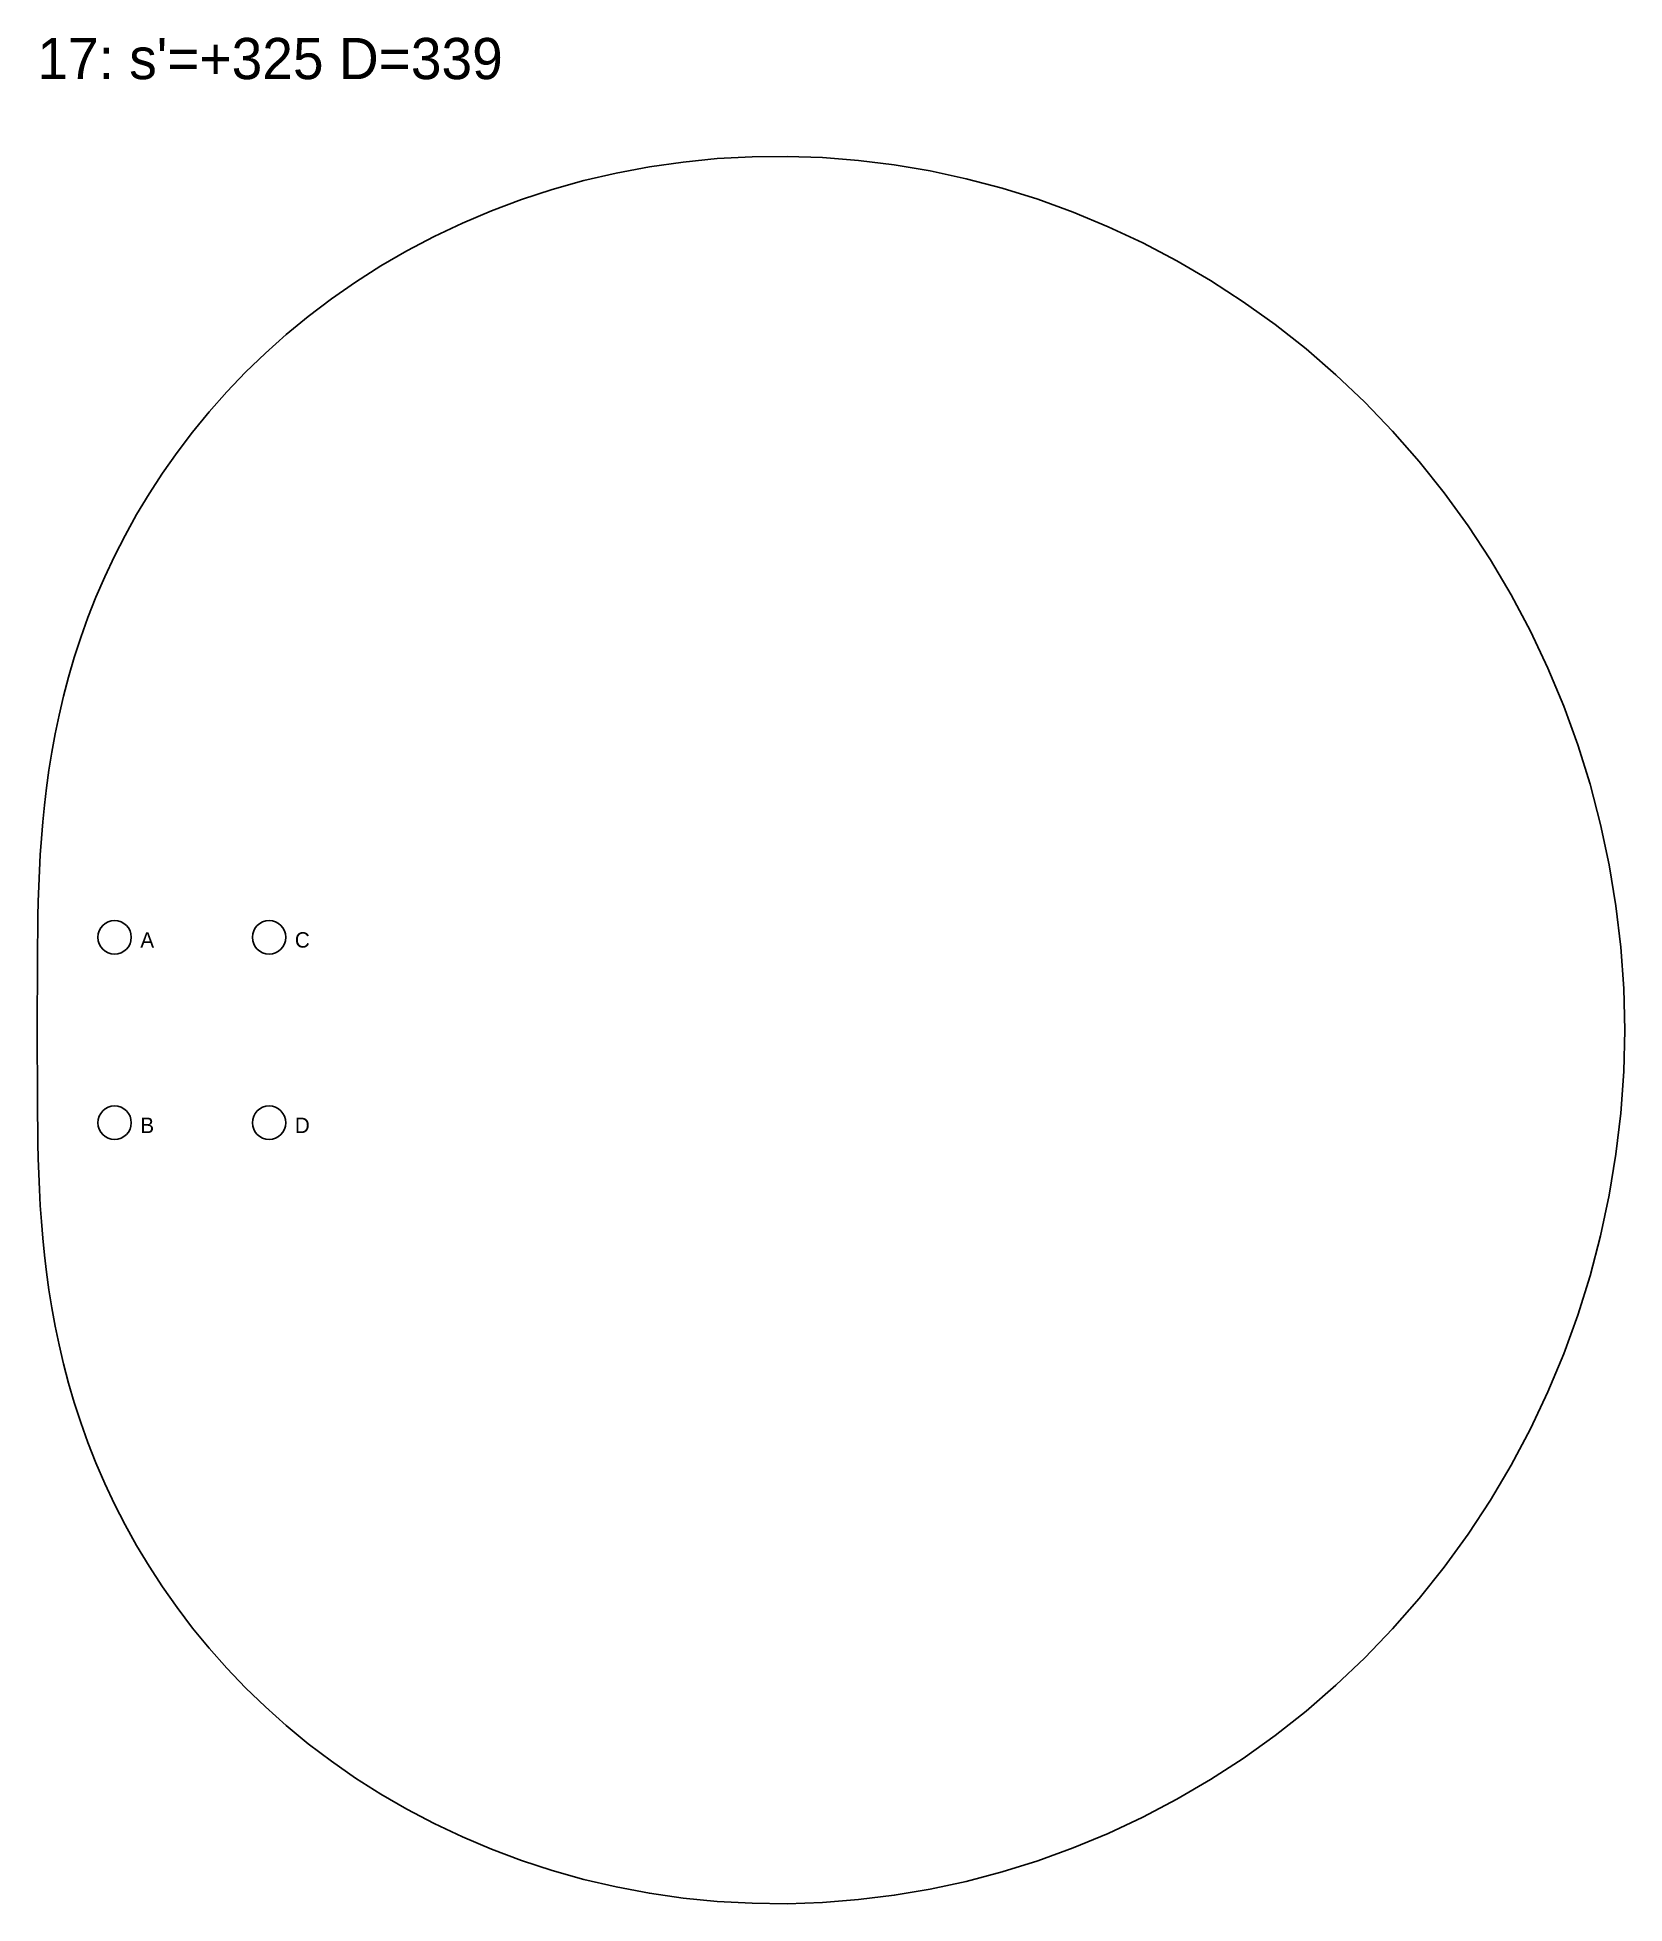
# Model space of a CAD drawing. Header units: millimetres. Extents: x 0 to 308, y -170 to 193.
import ezdxf

# ---------------------------------------------------------------- set-up
doc = ezdxf.new("R2010")
doc.units = ezdxf.units.MM
for name, color, linetype in [('DOWEL', 5, 'CONTINUOUS'), ('SLAB_00', 2, 'CONTINUOUS'), ('TEXT', 1, 'CONTINUOUS')]:
    doc.layers.add(name, color=color, linetype=linetype)

msp = doc.modelspace()

# ---------------------------------------------------------------- linework, layer by layer
at = {"layer": 'DOWEL'}
for centre in [(15, 18), (45, 18), (15, -18), (45, -18)]:
    msp.add_circle(centre, 3.25, dxfattribs=at)
at = {"layer": 'SLAB_00'}
msp.add_lwpolyline([(308.2, 0), (308.013, 8.065), (307.45, 16.111), (306.514, 24.118), (305.208, 32.066), (303.536, 39.936), (301.502, 47.709), (299.113, 55.367), (296.377, 62.891), (293.301, 70.264), (289.894, 77.469), (286.167, 84.489), (282.131, 91.308), (277.798, 97.911), (273.18, 104.284), (268.292, 110.414), (263.148, 116.287), (257.762, 121.892), (252.15, 127.217), (246.328, 132.254), (240.313, 136.993), (234.121, 141.427), (227.77, 145.549), (221.278, 149.352), (214.661, 152.833), (207.939, 155.987), (201.129, 158.813), (194.248, 161.309), (187.315, 163.475), (180.348, 165.31), (173.363, 166.818), (166.378, 168.001), (159.41, 168.862), (152.475, 169.407), (145.589, 169.641), (138.769, 169.57), (132.027, 169.202), (125.38, 168.546), (118.84, 167.609), (112.42, 166.402), (106.133, 164.935), (99.989, 163.219), (94, 161.266), (88.175, 159.086), (82.522, 156.694), (77.05, 154.1), (71.766, 151.319), (66.676, 148.363), (61.784, 145.246), (57.096, 141.982), (52.614, 138.583), (48.342, 135.063), (44.279, 131.436), (40.428, 127.715), (36.788, 123.914), (33.358, 120.043), (30.136, 116.117), (27.119, 112.148), (24.304, 108.146), (21.687, 104.124), (19.263, 100.091), (17.026, 96.058), (14.972, 92.035), (13.092, 88.03), (11.382, 84.052), (9.832, 80.108), (8.435, 76.205), (7.184, 72.349), (6.069, 68.545), (5.083, 64.799), (4.217, 61.114), (3.463, 57.493), (2.81, 53.938), (2.252, 50.452), (1.779, 47.035), (1.383, 43.686), (1.056, 40.407), (0.789, 37.195), (0.576, 34.049), (0.409, 30.965), (0.28, 27.942), (0.185, 24.975), (0.116, 22.061), (0.068, 19.194), (0.037, 16.37), (0.018, 13.583), (0.007, 10.828), (0.002, 8.098), (0, 5.388), (0, 2.691), (0, 0), (0, -2.691), (0, -5.388), (0.002, -8.098), (0.007, -10.828), (0.018, -13.583), (0.037, -16.37), (0.068, -19.194), (0.116, -22.061), (0.185, -24.975), (0.28, -27.942), (0.409, -30.965), (0.576, -34.049), (0.789, -37.195), (1.056, -40.407), (1.383, -43.686), (1.779, -47.035), (2.252, -50.452), (2.81, -53.938), (3.463, -57.493), (4.217, -61.114), (5.083, -64.799), (6.069, -68.545), (7.184, -72.349), (8.435, -76.205), (9.832, -80.108), (11.382, -84.052), (13.092, -88.03), (14.972, -92.035), (17.026, -96.058), (19.263, -100.091), (21.687, -104.124), (24.304, -108.146), (27.119, -112.148), (30.136, -116.117), (33.358, -120.043), (36.788, -123.914), (40.428, -127.715), (44.279, -131.436), (48.342, -135.063), (52.614, -138.583), (57.096, -141.982), (61.784, -145.246), (66.676, -148.363), (71.766, -151.319), (77.05, -154.1), (82.522, -156.694), (88.175, -159.086), (94, -161.266), (99.989, -163.219), (106.133, -164.935), (112.42, -166.402), (118.84, -167.609), (125.38, -168.546), (132.027, -169.202), (138.769, -169.57), (145.589, -169.641), (152.475, -169.407), (159.41, -168.862), (166.378, -168.001), (173.363, -166.818), (180.348, -165.31), (187.315, -163.475), (194.248, -161.309), (201.129, -158.813), (207.939, -155.987), (214.661, -152.833), (221.278, -149.352), (227.77, -145.549), (234.121, -141.427), (240.313, -136.993), (246.328, -132.254), (252.15, -127.217), (257.762, -121.892), (263.148, -116.287), (268.292, -110.414), (273.18, -104.284), (277.798, -97.911), (282.131, -91.308), (286.167, -84.489), (289.894, -77.469), (293.301, -70.264), (296.377, -62.891), (299.113, -55.367), (301.502, -47.709), (303.536, -39.936), (305.208, -32.066), (306.514, -24.118), (307.45, -16.111), (308.013, -8.065)], close=True, dxfattribs=at)

# ---------------------------------------------------------------- texts
at = {"layer": 'DOWEL'}
for s, p in [('A', (20, 16)), ('C', (50, 16)), ('B', (20, -20)), ('D', (50, -20))]:
    msp.add_text(s, height=3, dxfattribs=at).set_placement(p)
at = {"layer": 'TEXT'}
msp.add_text("17: s'=+325 D=339", height=8, dxfattribs=at).set_placement((0, 184.641))

doc.saveas('drawing.dxf')
